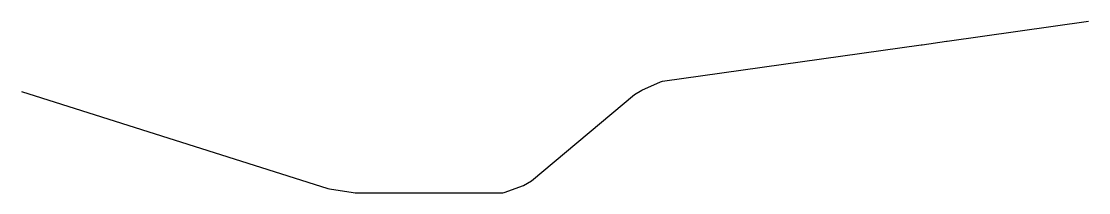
# Model space of a CAD drawing. Header units: millimetres. Extents: x 507.9 to 597.3, y -5183.8 to -5169.5.
import ezdxf

# ---------------------------------------------------------------- set-up
doc = ezdxf.new("R2010")
doc.units = ezdxf.units.MM

msp = doc.modelspace()

# ---------------------------------------------------------------- linework, layer by layer
msp.add_lwpolyline([(507.939, -5175.341), (533.616, -5183.486), (533.738, -5183.515), (535.728, -5183.823), (535.897, -5183.836), (541.991, -5183.836), (542.132, -5183.836), (548.256, -5183.836), (548.364, -5183.817), (549.993, -5183.224), (550.663, -5182.837), (559.275, -5175.611), (559.888, -5175.228), (561.469, -5174.524), (561.629, -5174.478), (583.299, -5171.432), (583.365, -5171.423), (585.409, -5171.136), (585.464, -5171.128), (597.32, -5169.462)])

doc.saveas('drawing.dxf')
